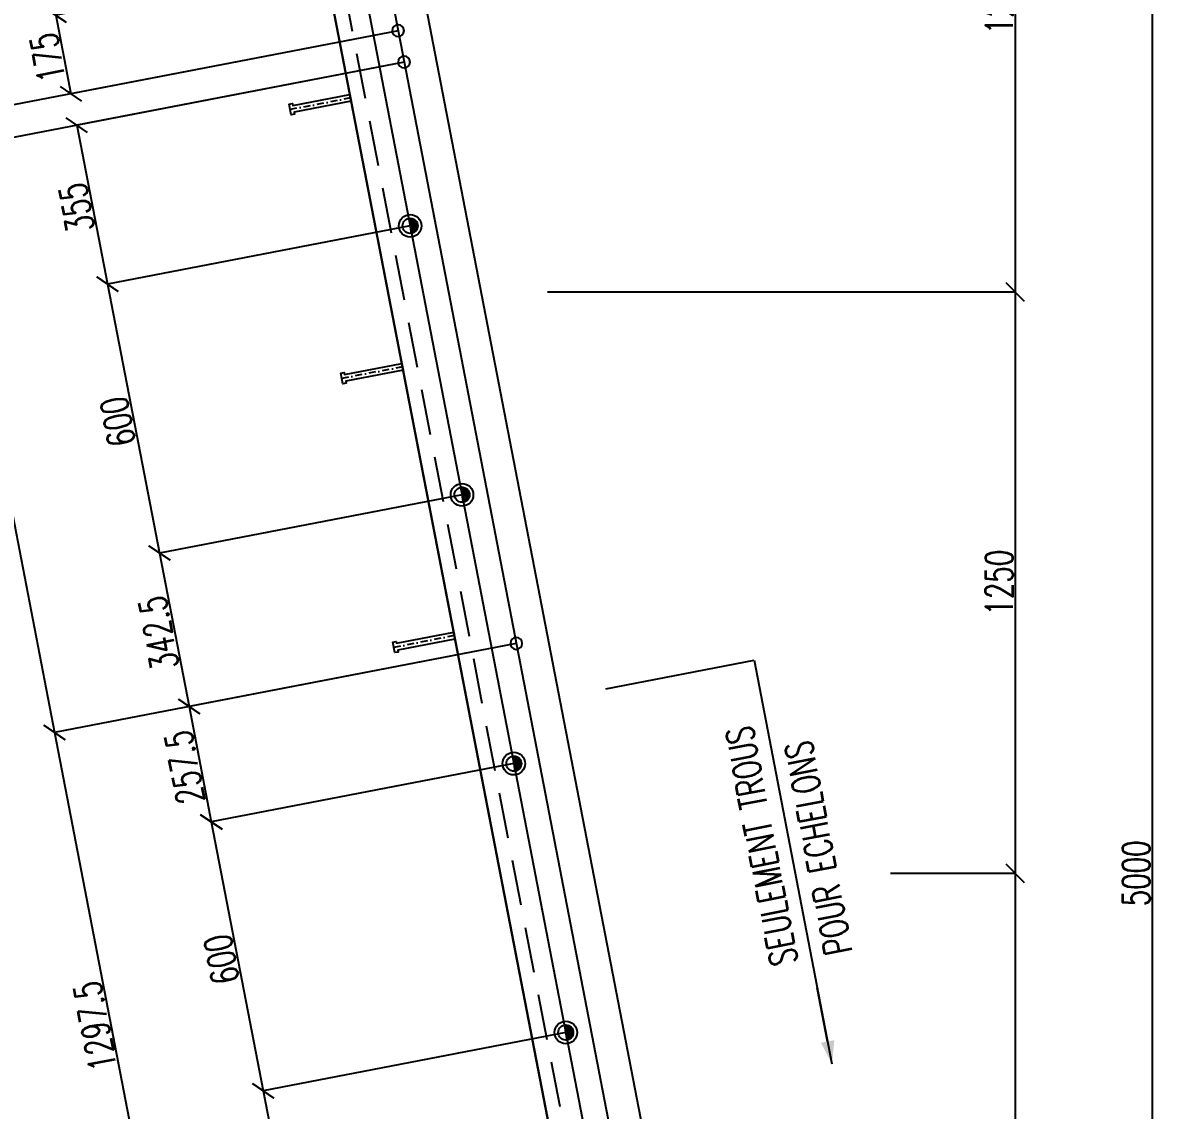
# Model space of a CAD drawing. Extents: x 630095 to 646315, y -4121 to 7359.
# Drawn here: x 640722 to 643216, y 2430 to 4812 of the extents above; entities that cross this region are included whole.
import ezdxf

# ---------------------------------------------------------------- set-up
doc = ezdxf.new("R2010")
doc.units = 0
doc.header["$LTSCALE"] = 200
doc.header["$MEASUREMENT"] = 0
doc.linetypes.add('DASHDOT', pattern=[1, 0.5, -0.25, 0, -0.25])
doc.linetypes.add('DASHED', pattern=[0.75, 0.5, -0.25])
doc.layers.get('0').update_dxf_attribs({"linetype": 'CONTINUOUS'})
for name, color, linetype in [('ASSI', 6, 'CONTINUOUS'), ('Echelon', 1, 'CONTINUOUS'), ('FORI', 2, 'CONTINUOUS'), ('LINEA_ANG', 2, 'CONTINUOUS'), ('LS', 7, 'CONTINUOUS'), ('MZ', 6, 'DASHDOT'), ('QT_MAL', 7, 'CONTINUOUS'), ('QT_MPR', 7, 'CONTINUOUS'), ('QT_MSP', 7, 'CONTINUOUS'), ('TRAT-Y', 7, 'DASHED')]:
    doc.layers.add(name, color=color, linetype=linetype)
doc.styles.add('QUOTE', font='ROMANS8.SHX', dxfattribs={"width": 0.7})
doc.styles.add('RS', font='ROMANS8.shx', dxfattribs={"width": 0.7})
doc.styles.get("Standard").update_dxf_attribs({"font": 'ROMANS8.SHX', "width": 0.7})
doc.dimstyles.new('TRATTO', dxfattribs={"dimscale": 0, "dimtxt": 60, "dimasz": 40, "dimexe": 0, "dimexo": 0, "dimgap": 5, "dimtad": 1, "dimrnd": 0.5, "dimdsep": 46, "dimtxsty": 'RS', "dimblk1": 'OBLIQUE', "dimblk2": 'OBLIQUE', "dimsah": 1, "dimcen": 0.09, "dimclrd": 2, "dimclre": 2, "dimclrt": 7, "dimadec": 0, "dimazin": 0, "dimtfac": 1, "dimtix": 1, "dimtmove": 2, "dimatfit": 3, "dimfxl": 1, "dimtolj": 1, "dimtzin": 0, "dimarcsym": 0})

# ---------------------------------------------------------------- blocks, each defined once
blk = doc.blocks.new('_OBLIQUE')
at = {"color": 0, "linetype": 'ByBlock'}
blk.add_line((-0.5, -0.5), (0.5, 0.5), dxfattribs=at)
blk = doc.blocks.new('*D20')
at = {"layer": 'LS', "color": 2, "lineweight": -2, "transparency": 16777216}
for p, q in [((641685.3, 5496.5), (643196.1, 5496.5)), ((643196.1, 5496.5), (643196.1, 400.9)), ((639738.9, 400.9), (643196.1, 400.9))]:
    blk.add_line(p, q, dxfattribs=at)
at = {"layer": 'LS', "color": 2, "lineweight": -2, "transparency": 16777216, "xscale": 40, "yscale": 40, "zscale": 40}
for p, rotation in [((643196.1, 5496.5), 90), ((643196.1, 400.9), 270)]:
    blk.add_blockref('_OBLIQUE', p, dxfattribs=dict(at, rotation=rotation))
at = {"layer": 'LS', "color": 7, "transparency": 16777216, "insert": (643161.1, 2948.7), "char_height": 60, "attachment_point": 5, "rotation": 90, "style": 'RS'}
blk.add_mtext('\\A1;5000', dxfattribs=at)
blk = doc.blocks.new('*D21')
at = {"layer": 'LS', "color": 2, "lineweight": -2, "transparency": 16777216}
for p, q in [((641685.3, 5496.5), (642896.1, 5496.5)), ((642896.1, 5496.5), (642896.1, 4222.6)), ((641871.9, 4222.6), (642896.1, 4222.6))]:
    blk.add_line(p, q, dxfattribs=at)
at = {"layer": 'LS', "color": 2, "lineweight": -2, "transparency": 16777216, "xscale": 40, "yscale": 40, "zscale": 40}
for p, rotation in [((642896.1, 5496.5), 90), ((642896.1, 4222.6), 270)]:
    blk.add_blockref('_OBLIQUE', p, dxfattribs=dict(at, rotation=rotation))
at = {"layer": 'LS', "color": 7, "transparency": 16777216, "insert": (642861.1, 4859.6), "char_height": 60, "attachment_point": 5, "rotation": 90, "style": 'RS'}
blk.add_mtext('\\A1;1250', dxfattribs=at)
blk = doc.blocks.new('*D22')
at = {"layer": 'LS', "color": 2, "lineweight": -2, "transparency": 16777216}
for p, q in [((641871.9, 4222.6), (642896.1, 4222.6)), ((642896.1, 4222.6), (642896.1, 2948.7)), ((642623.4, 2948.7), (642896.1, 2948.7))]:
    blk.add_line(p, q, dxfattribs=at)
at = {"layer": 'LS', "color": 2, "lineweight": -2, "transparency": 16777216, "xscale": 40, "yscale": 40, "zscale": 40}
for p, rotation in [((642896.1, 4222.6), 90), ((642896.1, 2948.7), 270)]:
    blk.add_blockref('_OBLIQUE', p, dxfattribs=dict(at, rotation=rotation))
at = {"layer": 'LS', "color": 7, "transparency": 16777216, "insert": (642861.1, 3585.6), "char_height": 60, "attachment_point": 5, "rotation": 90, "style": 'RS'}
blk.add_mtext('\\A1;1250', dxfattribs=at)
blk = doc.blocks.new('*D23')
at = {"layer": 'LS', "color": 2, "lineweight": -2, "transparency": 16777216}
for p, q in [((642623.4, 2948.7), (642896.1, 2948.7)), ((642896.1, 2948.7), (642896.1, 1674.8)), ((642395, 1674.8), (642896.1, 1674.8))]:
    blk.add_line(p, q, dxfattribs=at)
at = {"layer": 'LS', "color": 2, "lineweight": -2, "transparency": 16777216, "xscale": 40, "yscale": 40, "zscale": 40}
for p, rotation in [((642896.1, 2948.7), 90), ((642896.1, 1674.8), 270)]:
    blk.add_blockref('_OBLIQUE', p, dxfattribs=dict(at, rotation=rotation))
at = {"layer": 'LS', "color": 7, "transparency": 16777216, "insert": (642861.1, 2311.7), "char_height": 60, "attachment_point": 5, "rotation": 90, "style": 'RS'}
blk.add_mtext('\\A1;1250', dxfattribs=at)
blk = doc.blocks.new('16')
blk.add_circle((0, 0), 1)
blk = doc.blocks.new('ASSE98')
blk.add_line((0, 0), (1, 0))
at = {"color": 7, "flags": 1}
for tag, p in [('LAV1', (3.07431, 6.82847)), ('LAV2', (3.07431, 6.49513)), ('LAV3', (3.07431, 6.1618)), ('LAV4', (3.07431, 5.82847)), ('LAV5', (3.07431, 5.49513)), ('LAV6', (3.07431, 5.1618)), ('LAV7', (3.07431, 4.82847)), ('LAV8', (3.07431, 4.49513)), ('LAV9', (3.07431, 4.1618)), ('LAV10', (3.07431, 3.82847))]:
    blk.add_attdef(tag, p, '', height=0.2, dxfattribs=at)
at = {"color": 7, "style": 'QUOTE', "width": 0.5, "flags": 1}
for tag, p in [('TI', (1.38308, 6.82731)), ('DI_S', (1.38308, 6.42178)), ('D_S', (1.38308, 6.02092)), ('E_S', (1.38308, 5.68065)), ('NFORI', (1.36454, 5.29792)), ('ALAR', (1.36349, 4.93246)), ('FAM', (1.3775, 4.54645)), ('ALA', (1.38308, 4.19257)), ('DISP2', (1.38308, 3.84971)), ('DISP1', (1.38308, 3.50686)), ('PINZAF', (1.38308, 3.164)), ('PINZAI', (1.38308, 2.82114)), ('TRP', (1.38308, 2.47829)), ('NP', (1.38308, 2.13543)), ('SV', (1.38308, 1.79257)), ('PESO', (1.38308, 1.44971)), ('QUA', (1.38308, 1.10686)), ('LUN', (1.38308, 0.764)), ('PROF', (1.38308, 0.42114)), ('POS', (1.38308, 0.07829))]:
    blk.add_attdef(tag, p, '', height=0.2, dxfattribs=at)
blk = doc.blocks.new('P20')
at = {"color": 0}
for p, q in [((0, 0.98), (0.02, 1)), ((0, 0.94), (0.06, 1)), ((1, -0.01), (0, 0.99)), ((0, 0.89), (0.1, 0.99)), ((0, 0.85), (0.14, 0.99)), ((0, 0.8), (0.18, 0.98)), ((0, 0.76), (0.22, 0.98)), ((0, 0.71), (0.25, 0.97)), ((0, 0.67), (0.29, 0.96)), ((1, -0.05), (0, 0.95)), ((0, 0.62), (0.32, 0.95)), ((0, 0.58), (0.36, 0.93)), ((0, 0.53), (0.39, 0.92)), ((0, 0.49), (0.42, 0.91)), ((1, -0.09), (0, 0.9)), ((0, 0.44), (0.45, 0.89)), ((0, 0.4), (0.48, 0.88)), ((0.99, -0.13), (0, 0.86)), ((0, 0.35), (0.51, 0.86)), ((0, 0.31), (0.54, 0.84)), ((0, 0.26), (0.56, 0.83)), ((0.99, -0.17), (0, 0.81)), ((0, 0.22), (0.59, 0.81)), ((0, 0.17), (0.61, 0.79)), ((0.98, -0.21), (0, 0.77)), ((0, 0.13), (0.64, 0.77)), ((0, 0.08), (0.66, 0.75)), ((0, 0.04), (0.69, 0.73)), ((0.97, -0.25), (0, 0.72)), ((0, -0.01), (0.71, 0.7)), ((0.96, -0.28), (0, 0.68)), ((0, -0.05), (0.73, 0.68)), ((0, -0.1), (0.75, 0.66)), ((0.95, -0.32), (0, 0.63)), ((0, -0.14), (0.77, 0.63)), ((0, -0.19), (0.79, 0.61)), ((0.94, -0.35), (0, 0.59)), ((0, -0.23), (0.81, 0.58)), ((0, -0.28), (0.83, 0.56)), ((0.92, -0.38), (0, 0.54)), ((0, -0.32), (0.85, 0.53)), ((0.91, -0.41), (0, 0.5)), ((0, -0.36), (0.87, 0.5)), ((0, -0.41), (0.88, 0.47)), ((0.9, -0.44), (0, 0.45)), ((0, -0.45), (0.9, 0.44)), ((0.88, -0.47), (0, 0.41)), ((0, -0.5), (0.91, 0.41)), ((0, -0.54), (0.92, 0.38)), ((0.87, -0.5), (0, 0.36)), ((0, -0.59), (0.94, 0.35)), ((0.85, -0.53), (0, 0.32)), ((0, -0.63), (0.95, 0.31)), ((0, -0.68), (0.96, 0.28)), ((0.83, -0.56), (0, 0.27)), ((0, -0.72), (0.97, 0.25)), ((0.81, -0.58), (0, 0.23)), ((0, -0.77), (0.98, 0.21)), ((0.79, -0.61), (0, 0.18)), ((0, -0.81), (0.99, 0.17)), ((0.77, -0.63), (0, 0.14)), ((0, -0.86), (0.99, 0.13)), ((0.75, -0.66), (0, 0.09)), ((0, -0.9), (1, 0.09)), ((0.73, -0.68), (0, 0.05)), ((0, -0.95), (1, 0.05)), ((0.71, -0.7), (0, 0.01)), ((0, -0.99), (1, 0.01)), ((1, 0.04), (0.04, 1)), ((1, 0.09), (0.09, 1)), ((0.99, 0.14), (0.14, 0.99)), ((0.98, 0.19), (0.19, 0.98)), ((0.97, 0.25), (0.25, 0.97)), ((0.95, 0.31), (0.31, 0.95)), ((0.92, 0.38), (0.38, 0.92)), ((0.88, 0.47), (0.47, 0.88)), ((0.81, 0.59), (0.59, 0.81)), ((0.69, -0.73), (0, -0.04)), ((0.66, -0.75), (0, -0.08)), ((0.64, -0.77), (0, -0.13)), ((0.61, -0.79), (0, -0.17)), ((0.59, -0.81), (0, -0.22)), ((0.56, -0.83), (0, -0.26)), ((0.54, -0.84), (0, -0.31)), ((0.51, -0.86), (0, -0.35)), ((0.48, -0.88), (0, -0.4)), ((0.45, -0.89), (0, -0.44)), ((0.42, -0.91), (0, -0.49)), ((0.39, -0.92), (0, -0.53)), ((0.36, -0.93), (0, -0.58)), ((0.32, -0.95), (0, -0.62)), ((0.29, -0.96), (0, -0.67)), ((0.25, -0.97), (0, -0.71)), ((0.22, -0.98), (0, -0.76)), ((0.18, -0.98), (0, -0.8)), ((0.14, -0.99), (0, -0.85)), ((0.1, -0.99), (0, -0.89)), ((0.04, -1), (1, -0.04)), ((0.09, -1), (1, -0.09)), ((0.14, -0.99), (0.99, -0.14)), ((0.19, -0.98), (0.98, -0.19)), ((0.25, -0.97), (0.97, -0.25)), ((0.31, -0.95), (0.95, -0.31)), ((0.38, -0.92), (0.92, -0.38)), ((0.47, -0.88), (0.88, -0.47)), ((0.59, -0.81), (0.81, -0.59))]:
    blk.add_line(p, q, dxfattribs=at)
for radius in [1.5, 1]:
    blk.add_circle((0, 0), radius)
blk = doc.blocks.new('A$C6E393FD9')
at = {"layer": 'Echelon', "color": 3}
blk.add_lwpolyline([(2.5, 0), (0, 19.8), (168.6, 41.4), (167.9, 47.2), (177.8, 48.5), (181.8, 17.1), (171.9, 15.8), (171.2, 21.6), (2.5, 0)], close=True, dxfattribs=at)
at = {"layer": 'MZ', "ltscale": 0.2}
blk.add_line((1.3, 9.9), (179.8, 32.8), dxfattribs=at)
blk = doc.blocks.new('*D83')
at = {"layer": 'QT_MPR', "color": 2, "lineweight": -2, "transparency": 16777216}
for p, q in [((641334.4, 5884.3), (640323, 5689.2)), ((640323, 5689.2), (640533.1, 4600)), ((641544.5, 4795), (640533.1, 4600))]:
    blk.add_line(p, q, dxfattribs=at)
at = {"layer": 'QT_MPR', "color": 2, "lineweight": -2, "transparency": 16777216, "xscale": 40, "yscale": 40, "zscale": 40}
for p, rotation in [((640323, 5689.2), 100.915432610249), ((640533.1, 4600), 280.915432610249)]:
    blk.add_blockref('_OBLIQUE', p, dxfattribs=dict(at, rotation=rotation))
at = {"layer": 'QT_MPR', "color": 7, "transparency": 16777216, "insert": (640393.7, 5138), "char_height": 60, "attachment_point": 5, "rotation": 100.9154, "style": 'RS'}
blk.add_mtext('\\A1;1109', dxfattribs=at)
blk = doc.blocks.new('*D84')
at = {"layer": 'QT_MPR', "color": 2, "lineweight": -2, "transparency": 16777216}
for p, q in [((641544.5, 4795), (640533.1, 4600)), ((641557.7, 4726.3), (640546.3, 4531.3)), ((640533.1, 4600), (640546.3, 4531.3))]:
    blk.add_line(p, q, dxfattribs=at)
at = {"layer": 'QT_MPR', "color": 2, "lineweight": -2, "transparency": 16777216, "xscale": 40, "yscale": 40, "zscale": 40}
for p, rotation in [((640533.1, 4600), 100.915432610249), ((640546.3, 4531.3), 280.915432610249)]:
    blk.add_blockref('_OBLIQUE', p, dxfattribs=dict(at, rotation=rotation))
at = {"layer": 'QT_MPR', "color": 7, "transparency": 16777216, "insert": (640505.4, 4559), "char_height": 60, "attachment_point": 5, "rotation": 100.9154, "style": 'RS'}
blk.add_mtext('\\A1;70', dxfattribs=at)
blk = doc.blocks.new('*D85')
at = {"layer": 'QT_MPR', "color": 2, "lineweight": -2, "transparency": 16777216}
for p, q in [((641557.7, 4726.3), (640546.3, 4531.3)), ((640546.3, 4531.3), (640792, 3257.3)), ((641803.4, 3452.4), (640792, 3257.3))]:
    blk.add_line(p, q, dxfattribs=at)
at = {"layer": 'QT_MPR', "color": 2, "lineweight": -2, "transparency": 16777216, "xscale": 40, "yscale": 40, "zscale": 40}
for p, rotation in [((640546.3, 4531.3), 100.915432610249), ((640792, 3257.3), 280.915432610249)]:
    blk.add_blockref('_OBLIQUE', p, dxfattribs=dict(at, rotation=rotation))
at = {"layer": 'QT_MPR', "color": 7, "transparency": 16777216, "insert": (640634.8, 3887.7), "char_height": 60, "attachment_point": 5, "rotation": 100.9154, "style": 'RS'}
blk.add_mtext('\\A1;1297.5', dxfattribs=at)
blk = doc.blocks.new('*D86')
at = {"layer": 'QT_MPR', "color": 2, "lineweight": -2, "transparency": 16777216}
for p, q in [((641803.4, 3452.4), (640792, 3257.3)), ((640792, 3257.3), (641037.7, 1983.4)), ((642049.1, 2178.5), (641037.7, 1983.4))]:
    blk.add_line(p, q, dxfattribs=at)
at = {"layer": 'QT_MPR', "color": 2, "lineweight": -2, "transparency": 16777216, "xscale": 40, "yscale": 40, "zscale": 40}
for p, rotation in [((640792, 3257.3), 100.915432610249), ((641037.7, 1983.4), 280.915432610249)]:
    blk.add_blockref('_OBLIQUE', p, dxfattribs=dict(at, rotation=rotation))
at = {"layer": 'QT_MPR', "color": 7, "transparency": 16777216, "insert": (640880.5, 2613.8), "char_height": 60, "attachment_point": 5, "rotation": 100.9154, "style": 'RS'}
blk.add_mtext('\\A1;1297.5', dxfattribs=at)
blk = doc.blocks.new('*D95')
at = {"layer": 'QT_MSP', "color": 2, "lineweight": -2, "transparency": 16777216}
for p, q in [((641457.3, 4956.5), (640794.5, 4828.7)), ((640794.5, 4828.7), (640827.7, 4656.8)), ((641544.5, 4795), (640827.7, 4656.8))]:
    blk.add_line(p, q, dxfattribs=at)
at = {"layer": 'QT_MSP', "color": 2, "lineweight": -2, "transparency": 16777216, "xscale": 40, "yscale": 40, "zscale": 40}
for p, rotation in [((640794.5, 4828.7), 100.915432610249), ((640827.7, 4656.8), 280.915432610249)]:
    blk.add_blockref('_OBLIQUE', p, dxfattribs=dict(at, rotation=rotation))
at = {"layer": 'QT_MSP', "color": 7, "transparency": 16777216, "insert": (640776.7, 4736.1), "char_height": 60, "attachment_point": 5, "rotation": 100.9154, "style": 'RS'}
blk.add_mtext('\\A1;175', dxfattribs=at)
blk = doc.blocks.new('*D96')
at = {"layer": 'QT_MSP', "color": 2, "lineweight": -2, "transparency": 16777216}
for p, q in [((641557.7, 4726.3), (640840.9, 4588.1)), ((640840.9, 4588.1), (640908.1, 4239.5)), ((641570.9, 4367.4), (640908.1, 4239.5))]:
    blk.add_line(p, q, dxfattribs=at)
at = {"layer": 'QT_MSP', "color": 2, "lineweight": -2, "transparency": 16777216, "xscale": 40, "yscale": 40, "zscale": 40}
for p, rotation in [((640840.9, 4588.1), 100.915432610249), ((640908.1, 4239.5), 280.915432610249)]:
    blk.add_blockref('_OBLIQUE', p, dxfattribs=dict(at, rotation=rotation))
at = {"layer": 'QT_MSP', "color": 7, "transparency": 16777216, "insert": (640840.2, 4407.2), "char_height": 60, "attachment_point": 5, "rotation": 100.9154, "style": 'RS'}
blk.add_mtext('\\A1;355', dxfattribs=at)
blk = doc.blocks.new('*D97')
at = {"layer": 'QT_MSP', "color": 2, "lineweight": -2, "transparency": 16777216}
for p, q in [((641570.9, 4367.4), (640908.1, 4239.5)), ((640908.1, 4239.5), (641021.7, 3650.4)), ((641684.5, 3778.2), (641021.7, 3650.4))]:
    blk.add_line(p, q, dxfattribs=at)
at = {"layer": 'QT_MSP', "color": 2, "lineweight": -2, "transparency": 16777216, "xscale": 40, "yscale": 40, "zscale": 40}
for p, rotation in [((640908.1, 4239.5), 100.915432610249), ((641021.7, 3650.4), 280.915432610249)]:
    blk.add_blockref('_OBLIQUE', p, dxfattribs=dict(at, rotation=rotation))
at = {"layer": 'QT_MSP', "color": 7, "transparency": 16777216, "insert": (640930.6, 3938.3), "char_height": 60, "attachment_point": 5, "rotation": 100.9154, "style": 'RS'}
blk.add_mtext('\\A1;600', dxfattribs=at)
blk = doc.blocks.new('*D98')
at = {"layer": 'QT_MSP', "color": 2, "lineweight": -2, "transparency": 16777216}
for p, q in [((641684.5, 3778.2), (641021.7, 3650.4)), ((641021.7, 3650.4), (641086.6, 3314.1)), ((641803.4, 3452.4), (641086.6, 3314.1))]:
    blk.add_line(p, q, dxfattribs=at)
at = {"layer": 'QT_MSP', "color": 2, "lineweight": -2, "transparency": 16777216, "xscale": 40, "yscale": 40, "zscale": 40}
for p, rotation in [((641021.7, 3650.4), 100.915432610249), ((641086.6, 3314.1), 280.915432610249)]:
    blk.add_blockref('_OBLIQUE', p, dxfattribs=dict(at, rotation=rotation))
at = {"layer": 'QT_MSP', "color": 7, "transparency": 16777216, "insert": (641019.8, 3475.6), "char_height": 60, "attachment_point": 5, "rotation": 100.9154, "style": 'RS'}
blk.add_mtext('\\A1;342.5', dxfattribs=at)
blk = doc.blocks.new('*D99')
at = {"layer": 'QT_MSP', "color": 2, "lineweight": -2, "transparency": 16777216}
for p, q in [((641803.4, 3452.4), (641086.6, 3314.1)), ((641086.6, 3314.1), (641135.4, 3061.3)), ((641798.2, 3189.1), (641135.4, 3061.3))]:
    blk.add_line(p, q, dxfattribs=at)
at = {"layer": 'QT_MSP', "color": 2, "lineweight": -2, "transparency": 16777216, "xscale": 40, "yscale": 40, "zscale": 40}
for p, rotation in [((641086.6, 3314.1), 100.915432610249), ((641135.4, 3061.3), 280.915432610249)]:
    blk.add_blockref('_OBLIQUE', p, dxfattribs=dict(at, rotation=rotation))
at = {"layer": 'QT_MSP', "color": 7, "transparency": 16777216, "insert": (641076.6, 3181.1), "char_height": 60, "attachment_point": 5, "rotation": 100.9154, "style": 'RS'}
blk.add_mtext('\\A1;257.5', dxfattribs=at)
blk = doc.blocks.new('*D100')
at = {"layer": 'QT_MSP', "color": 2, "lineweight": -2, "transparency": 16777216}
for p, q in [((641798.2, 3189.1), (641135.4, 3061.3)), ((641135.4, 3061.3), (641249, 2472.1)), ((641911.8, 2599.9), (641249, 2472.1))]:
    blk.add_line(p, q, dxfattribs=at)
at = {"layer": 'QT_MSP', "color": 2, "lineweight": -2, "transparency": 16777216, "xscale": 40, "yscale": 40, "zscale": 40}
for p, rotation in [((641135.4, 3061.3), 100.915432610249), ((641249, 2472.1), 280.915432610249)]:
    blk.add_blockref('_OBLIQUE', p, dxfattribs=dict(at, rotation=rotation))
at = {"layer": 'QT_MSP', "color": 7, "transparency": 16777216, "insert": (641157.8, 2760.1), "char_height": 60, "attachment_point": 5, "rotation": 100.9154, "style": 'RS'}
blk.add_mtext('\\A1;600', dxfattribs=at)
blk = doc.blocks.new('*D101')
at = {"layer": 'QT_MSP', "color": 2, "lineweight": -2, "transparency": 16777216}
for p, q in [((641911.8, 2599.9), (641249, 2472.1)), ((641249, 2472.1), (641332.3, 2040.2)), ((642049.1, 2178.5), (641332.3, 2040.2))]:
    blk.add_line(p, q, dxfattribs=at)
at = {"layer": 'QT_MSP', "color": 2, "lineweight": -2, "transparency": 16777216, "xscale": 40, "yscale": 40, "zscale": 40}
for p, rotation in [((641249, 2472.1), 100.915432610249), ((641332.3, 2040.2), 280.915432610249)]:
    blk.add_blockref('_OBLIQUE', p, dxfattribs=dict(at, rotation=rotation))
at = {"layer": 'QT_MSP', "color": 7, "transparency": 16777216, "insert": (641256.3, 2249.5), "char_height": 60, "attachment_point": 5, "rotation": 100.9154, "style": 'RS'}
blk.add_mtext('\\A1;440', dxfattribs=at)
blk = doc.blocks.new('QUOTF')
at = {"layer": 'LS', "color": 2}
blk.add_line((7.5, 0), (25.5, 0), dxfattribs=at)
blk.add_solid([(7.5, 2.25), (0, 0), (7.5, -2.25)], dxfattribs=at)

msp = doc.modelspace()

# ---------------------------------------------------------------- linework, layer by layer
at = {"layer": 'LINEA_ANG'}
for p, q in [((641258.844, 6645.708), (642291.613, 1290.383)), ((642095.232, 1252.511), (641062.463, 6607.836))]:
    msp.add_line(p, q, dxfattribs=at)
at = {"layer": 'LS', "color": 6}
for p, q in [((641136.116, 6622.04), (642168.885, 1266.715)), ((641334.398, 5884.264), (642103.83, 1894.447))]:
    msp.add_line(p, q, dxfattribs=at)
at = {"layer": 'LS', "color": 2}
for p, q in [((641999.366, 3353.182), (642324.225, 3415.831)), ((642324.225, 3415.831), (642494.831, 2531.169))]:
    msp.add_line(p, q, dxfattribs=at)
at = {"layer": 'TRAT-Y'}
msp.add_line((642126.653, 1258.57), (641093.884, 6613.895), dxfattribs=at)

# ---------------------------------------------------------------- block references
at = {"layer": 'ASSI', "xscale": 5454, "rotation": 280.915432610249}
msp.add_blockref('ASSE98', (641062.465, 6607.826), dxfattribs=at)
at = {"layer": 'FORI'}
for name, p, xscale, yscale, zscale, rotation in [('16', (641544.456, 4795.028), -13, 13, 13, 21.8308652204935), ('16', (641557.711, 4726.295), -13, 13, 13, 21.8308652204935), ('P20', (641570.927, 4367.366), 16.5, 16.5, 16.5, 7.543052222774039), ('P20', (641684.543, 3778.222), 16.5, 16.5, 16.5, 7.543052222774039), ('16', (641803.384, 3452.382), -13, 13, 13, 21.8308652204935), ('P20', (641798.159, 3189.077), 16.5, 16.5, 16.5, 7.543052222774039), ('P20', (641911.775, 2599.933), 16.5, 16.5, 16.5, 7.543052222774039)]:
    msp.add_blockref(name, p, dxfattribs=dict(at, xscale=xscale, yscale=yscale, zscale=zscale, rotation=rotation))
at = {"layer": 'LS', "color": 6, "xscale": 0.75, "yscale": 0.75, "zscale": 0.75, "rotation": 183.6182233075684}
for p in [(641440.947, 4655.219), (641554.563, 4066.075), (641668.179, 3476.93)]:
    msp.add_blockref('A$C6E393FD9', p, dxfattribs=at)
at = {"layer": 'QT_MAL', "color": 2, "xscale": 6.666666666666665, "yscale": 6.666666666666665, "zscale": 6.666666666666665, "rotation": 100.9154326102808}
msp.add_blockref('QUOTF', (642494.831, 2531.169), dxfattribs=at)

# ---------------------------------------------------------------- texts
at = {"layer": 'QT_MPR', "color": 7, "style": 'RS', "width": 0.7}
for s, p in [('SEULEMENT TROUS', (642420.563, 2753.635)), ('POUR ECHELONS', (642539.514, 2776.575))]:
    msp.add_text(s, height=60, rotation=100.915433, dxfattribs=at).set_placement(p)

# ---------------------------------------------------------------- dimensions: what is measured, and where the dimension line sits
at = {"layer": 'LS'}
for base, p1, p2, picture, middle in [((643196.069, 400.859), (641685.319, 5496.511), (639738.858, 400.859), '*D20', (643161.069, 2948.685)), ((642896.068, 4222.598), (641685.319, 5496.511), (641871.868, 4222.598), '*D21', (642861.068, 4859.554)), ((642896.068, 2948.685), (641871.868, 4222.598), (642623.412, 2948.685), '*D22', (642861.068, 3585.641)), ((642896.068, 1674.772), (642623.412, 2948.685), (642395.005, 1674.772), '*D23', (642861.068, 2311.728))]:
    dim = msp.add_linear_dim(base=base, p1=p1, p2=p2, angle=90, dimstyle='TRATTO', override={"dimscale": 1, "dimlfac": 0.981228}, dxfattribs=at)
    dim.commit()
    dim.dimension.update_dxf_attribs({"geometry": picture, "text_midpoint": middle})
at = {"layer": 'QT_MPR'}
for base, p1, p2, text, picture, middle in [((640533.091, 4599.988), (641334.398, 5884.264), (641544.456, 4795.028), '1109', '*D83', (640393.695, 5137.978)), ((640546.346, 4531.254), (641544.456, 4795.028), (641557.711, 4726.295), '70', '*D84', (640505.352, 4558.993)), ((640792.019, 3257.341), (641557.711, 4726.295), (641803.384, 3452.382), '1297.5', '*D85', (640634.816, 3887.67)), ((641037.692, 1983.428), (641803.384, 3452.382), (642049.057, 2178.469), '1297.5', '*D86', (640880.489, 2613.757))]:
    dim = msp.add_linear_dim(base=base, p1=p1, p2=p2, angle=100.915433, text=text, dimstyle='TRATTO', override={"dimscale": 1}, dxfattribs=at)
    dim.commit()
    dim.dimension.update_dxf_attribs({"geometry": picture, "text_midpoint": middle, "dimtype": 128})
at = {"layer": 'QT_MSP'}
for base, p1, p2, text, picture, middle in [((640827.663, 4656.796), (641457.311, 4956.511), (641544.456, 4795.028), '175', '*D95', (640776.722, 4736.116)), ((640908.129, 4239.547), (641557.711, 4726.295), (641570.927, 4367.366), '355', '*D96', (640840.157, 4407.177)), ((641021.745, 3650.402), (641570.927, 4367.366), (641684.543, 3778.222), '600', '*D97', (640930.571, 3938.347)), ((641086.591, 3314.149), (641684.543, 3778.222), (641803.384, 3452.382), '342.5', '*D98', (641019.802, 3475.648)), ((641135.361, 3061.257), (641803.384, 3452.382), (641798.159, 3189.077), '257.5', '*D99', (641076.61, 3181.076)), ((641248.977, 2472.113), (641798.159, 3189.077), (641911.775, 2599.933), '600', '*D100', (641157.803, 2760.057)), ((641332.264, 2040.236), (641911.775, 2599.933), (642049.057, 2178.469), '440', '*D101', (641256.254, 2249.547))]:
    dim = msp.add_linear_dim(base=base, p1=p1, p2=p2, angle=100.915433, text=text, dimstyle='TRATTO', override={"dimscale": 1}, dxfattribs=at)
    dim.commit()
    dim.dimension.update_dxf_attribs({"geometry": picture, "text_midpoint": middle, "dimtype": 128})

doc.saveas('drawing.dxf')
